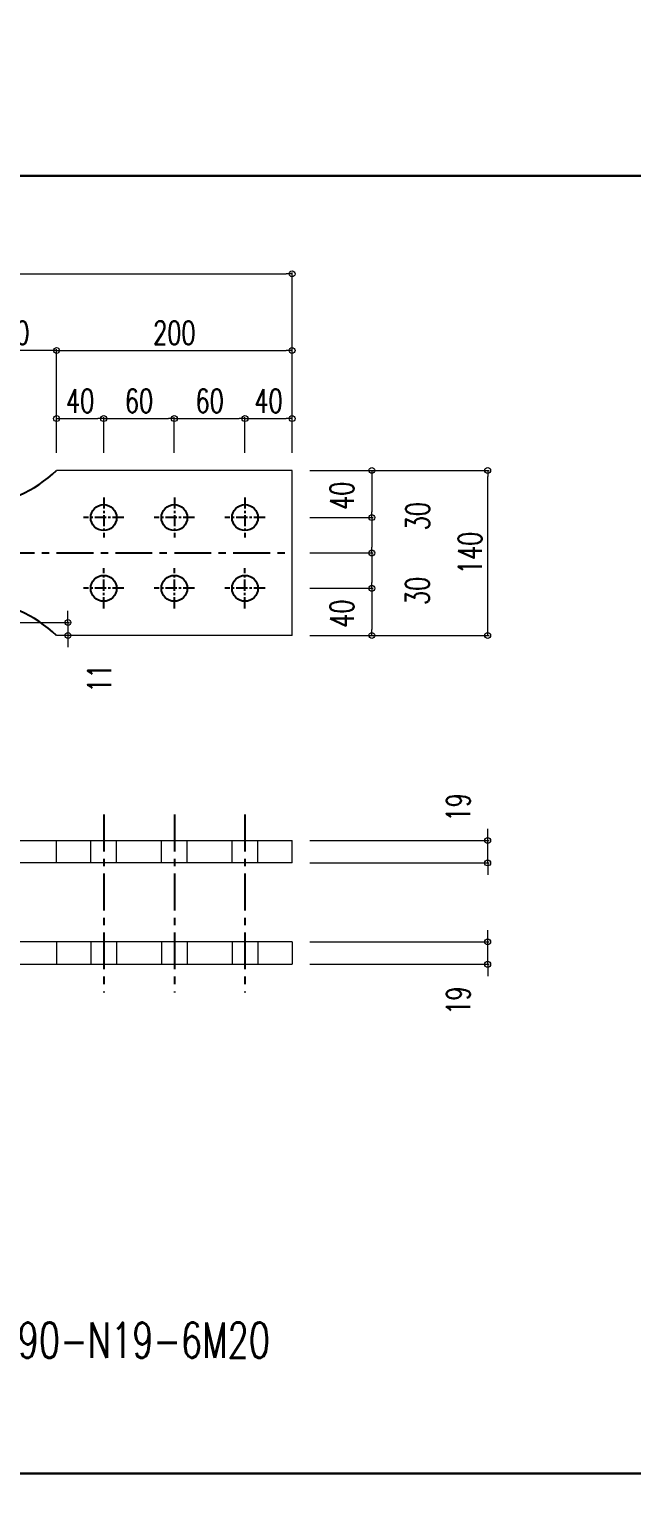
# Model space of a CAD drawing. Header units: millimetres. Extents: x -4568 to 36914, y -114 to 17788.
# Drawn here: x 24613 to 25124, y 9515 to 10770 of the extents above; entities that cross this region are included whole.
import ezdxf

# ---------------------------------------------------------------- set-up
doc = ezdxf.new("R2010")
doc.units = ezdxf.units.MM
doc.header["$LTSCALE"] = 5
for name, pattern in [('ACAD_ISO03W100', [30, 12, -18]), ('CENTER1', [10, 6.25, -1.25, 1.25, -1.25]), ('JIS_08_50', [53, 50, -1.125, 0.75, -1.125])]:
    doc.linetypes.add(name, pattern=pattern)
doc.layers.get('0').update_dxf_attribs({"color": 255})
doc.layers.get('DEFPOINTS').update_dxf_attribs({"color": 255})
for name, color, linetype in [('01', 7, 'Continuous'), ('CENTER', 2, 'JIS_08_50'), ('寸法', 4, 'Continuous'), ('補助線', 7, 'ACAD_ISO03W100'), ('金物', 142, 'Continuous')]:
    doc.layers.add(name, color=color, linetype=linetype)
doc.styles.add('KANJI', font='simplex.shx', dxfattribs={"width": 0.7, "bigfont": 'extfont2.shx'})
doc.styles.add('SUNPOU2', font='simplex.shx', dxfattribs={"width": 0.7, "height": 50, "bigfont": 'extfont2.shx'})
doc.dimstyles.new('一般寸法-小さめ', dxfattribs={"dimscale": 10, "dimtxt": 2, "dimasz": 0.5, "dimexe": 0.125, "dimexo": 1.5, "dimgap": 0.5, "dimtad": 1, "dimtxsty": 'KANJI', "dimblk": 'ORIGIN', "dimcen": 0, "dimclrd": 256, "dimclre": 256, "dimclrt": 256, "dimadec": 0, "dimazin": 0, "dimtfac": 1, "dimtmove": 2, "dimatfit": 2, "dimfxl": 0, "dimtolj": 2, "dimlwd": 5, "dimlwe": 5, "dimarcsym": 0})

# ---------------------------------------------------------------- blocks, each defined once
blk = doc.blocks.new('_Origin')
at = {"color": 0, "linetype": 'ByBlock', "lineweight": -2}
blk.add_line((0, 0), (-1, 0), dxfattribs=at)
blk.add_circle((0, 0), 0.5, dxfattribs=at)
blk = doc.blocks.new('*D275')
at = {"layer": 'DEFPOINTS', "color": 0, "transparency": 16777216}
for p in [(24836.1, 9995.5), (25002.2, 9995.5), (24836.1, 9976.5)]:
    blk.add_point(p, dxfattribs=at)
at = {"layer": '寸法', "lineweight": 5, "transparency": 16777216}
for p, q in [((25002.2, 10000.5), (25002.2, 10005.5)), ((24851.1, 9995.5), (25003.5, 9995.5)), ((25002.2, 9976.5), (25002.2, 9995.5)), ((24851.1, 9976.5), (25003.5, 9976.5)), ((25002.2, 9971.5), (25002.2, 9966.5))]:
    blk.add_line(p, q, dxfattribs=at)
at = {"layer": '寸法', "lineweight": 5, "transparency": 16777216, "xscale": 5, "yscale": 5, "zscale": 5}
for p, rotation in [((25002.2, 9995.5), 270), ((25002.2, 9976.5), 90)]:
    blk.add_blockref('_Origin', p, dxfattribs=dict(at, rotation=rotation))
at = {"layer": '寸法', "transparency": 16777216, "insert": (24977.2, 9945.7), "char_height": 20, "attachment_point": 5, "rotation": 90, "style": 'KANJI'}
blk.add_mtext('\\A2;19', dxfattribs=at)
blk = doc.blocks.new('*D504')
at = {"layer": 'DEFPOINTS', "color": 0, "transparency": 16777216}
for p in [(24836.1, 10081.5), (25002.2, 10081.5), (24836.1, 10062.5)]:
    blk.add_point(p, dxfattribs=at)
at = {"layer": '寸法', "lineweight": 5, "transparency": 16777216}
for p, q in [((25002.2, 10086.5), (25002.2, 10091.5)), ((24851.1, 10081.5), (25003.5, 10081.5)), ((25002.2, 10062.5), (25002.2, 10081.5)), ((24851.1, 10062.5), (25003.5, 10062.5)), ((25002.2, 10057.5), (25002.2, 10052.5))]:
    blk.add_line(p, q, dxfattribs=at)
at = {"layer": '寸法', "lineweight": 5, "transparency": 16777216, "xscale": 5, "yscale": 5, "zscale": 5}
for p, rotation in [((25002.2, 10081.5), 270), ((25002.2, 10062.5), 90)]:
    blk.add_blockref('_Origin', p, dxfattribs=dict(at, rotation=rotation))
at = {"layer": '寸法', "transparency": 16777216, "insert": (24977.2, 10109.7), "char_height": 20, "attachment_point": 5, "rotation": 90, "style": 'KANJI'}
blk.add_mtext('\\A2;19', dxfattribs=at)
blk = doc.blocks.new('*D276')
at = {"layer": 'DEFPOINTS', "color": 0, "transparency": 16777216}
for p in [(24836.1, 10395.5), (25002.2, 10395.5), (24836.1, 10255.5)]:
    blk.add_point(p, dxfattribs=at)
at = {"layer": '寸法', "lineweight": 5, "transparency": 16777216}
for p, q in [((24851.1, 10395.5), (25003.5, 10395.5)), ((25002.2, 10260.5), (25002.2, 10390.5)), ((24851.1, 10255.5), (25003.5, 10255.5))]:
    blk.add_line(p, q, dxfattribs=at)
at = {"layer": '寸法', "lineweight": 5, "transparency": 16777216, "xscale": 5, "yscale": 5, "zscale": 5}
for p, rotation in [((25002.2, 10395.5), 90), ((25002.2, 10255.5), 270)]:
    blk.add_blockref('_Origin', p, dxfattribs=dict(at, rotation=rotation))
at = {"layer": '寸法', "transparency": 16777216, "insert": (24987.2, 10325.5), "char_height": 20, "attachment_point": 5, "rotation": 90, "style": 'KANJI'}
blk.add_mtext('\\A2;140', dxfattribs=at)
blk = doc.blocks.new('*D280')
at = {"layer": 'DEFPOINTS', "color": 0, "transparency": 16777216}
for p in [(24566.1, 10497.3), (24636.1, 10395.5), (24566.1, 10365.5)]:
    blk.add_point(p, dxfattribs=at)
at = {"layer": '寸法', "lineweight": 5, "transparency": 16777216}
for p, q in [((24566.1, 10380.5), (24566.1, 10498.5)), ((24631.1, 10497.3), (24571.1, 10497.3)), ((24636.1, 10410.5), (24636.1, 10498.5))]:
    blk.add_line(p, q, dxfattribs=at)
at = {"layer": '寸法', "lineweight": 5, "transparency": 16777216, "xscale": 5, "yscale": 5, "zscale": 5, "rotation": 180}
blk.add_blockref('_Origin', (24566.1, 10497.3), dxfattribs=at)
at = {"layer": '寸法', "lineweight": 5, "transparency": 16777216, "xscale": 5, "yscale": 5, "zscale": 5}
blk.add_blockref('_Origin', (24636.1, 10497.3), dxfattribs=at)
at = {"layer": '寸法', "transparency": 16777216, "insert": (24601.1, 10512.3), "char_height": 20, "attachment_point": 5, "style": 'KANJI'}
blk.add_mtext('\\A2;70', dxfattribs=at)
blk = doc.blocks.new('*D507')
at = {"layer": 'DEFPOINTS', "color": 0, "transparency": 16777216}
for p in [(24836.1, 10497.3), (24636.1, 10395.5), (24836.1, 10395.5)]:
    blk.add_point(p, dxfattribs=at)
at = {"layer": '寸法', "lineweight": 5, "transparency": 16777216}
for p, q in [((24636.1, 10410.5), (24636.1, 10498.5)), ((24641.1, 10497.3), (24831.1, 10497.3)), ((24836.1, 10410.5), (24836.1, 10498.5))]:
    blk.add_line(p, q, dxfattribs=at)
at = {"layer": '寸法', "lineweight": 5, "transparency": 16777216, "xscale": 5, "yscale": 5, "zscale": 5, "rotation": 180}
blk.add_blockref('_Origin', (24636.1, 10497.3), dxfattribs=at)
at = {"layer": '寸法', "lineweight": 5, "transparency": 16777216, "xscale": 5, "yscale": 5, "zscale": 5}
blk.add_blockref('_Origin', (24836.1, 10497.3), dxfattribs=at)
at = {"layer": '寸法', "transparency": 16777216, "insert": (24736.1, 10512.3), "char_height": 20, "attachment_point": 5, "style": 'KANJI'}
blk.add_mtext('\\A2;200', dxfattribs=at)
blk = doc.blocks.new('*D281')
at = {"layer": 'DEFPOINTS', "color": 0, "transparency": 16777216}
for p in [(24836.1, 10395.5), (24836.1, 10355.5), (24903.8, 10355.5)]:
    blk.add_point(p, dxfattribs=at)
at = {"layer": '寸法', "lineweight": 5, "transparency": 16777216}
for p, q in [((24851.1, 10395.5), (24905, 10395.5)), ((24903.8, 10390.5), (24903.8, 10360.5)), ((24851.1, 10355.5), (24905, 10355.5))]:
    blk.add_line(p, q, dxfattribs=at)
at = {"layer": '寸法', "lineweight": 5, "transparency": 16777216, "xscale": 5, "yscale": 5, "zscale": 5}
for p, rotation in [((24903.8, 10395.5), 90), ((24903.8, 10355.5), 270)]:
    blk.add_blockref('_Origin', p, dxfattribs=dict(at, rotation=rotation))
at = {"layer": '寸法', "transparency": 16777216, "insert": (24878.4, 10374), "char_height": 20, "attachment_point": 5, "rotation": 90, "style": 'KANJI'}
blk.add_mtext('\\A2;40', dxfattribs=at)
blk = doc.blocks.new('*D282')
at = {"layer": 'DEFPOINTS', "color": 0, "transparency": 16777216}
for p in [(24836.1, 10295.5), (24836.1, 10255.5), (24903.8, 10255.5)]:
    blk.add_point(p, dxfattribs=at)
at = {"layer": '寸法', "lineweight": 5, "transparency": 16777216}
for p, q in [((24851.1, 10295.5), (24905, 10295.5)), ((24903.8, 10290.5), (24903.8, 10260.5)), ((24851.1, 10255.5), (24905, 10255.5))]:
    blk.add_line(p, q, dxfattribs=at)
at = {"layer": '寸法', "lineweight": 5, "transparency": 16777216, "xscale": 5, "yscale": 5, "zscale": 5}
for p, rotation in [((24903.8, 10295.5), 90), ((24903.8, 10255.5), 270)]:
    blk.add_blockref('_Origin', p, dxfattribs=dict(at, rotation=rotation))
at = {"layer": '寸法', "transparency": 16777216, "insert": (24878.4, 10274), "char_height": 20, "attachment_point": 5, "rotation": 90, "style": 'KANJI'}
blk.add_mtext('\\A2;40', dxfattribs=at)
blk = doc.blocks.new('*D510')
at = {"layer": 'DEFPOINTS', "color": 0, "transparency": 16777216}
for p in [(24566.1, 10266.5), (24636.1, 10255.5), (24645.7, 10255.5)]:
    blk.add_point(p, dxfattribs=at)
at = {"layer": '寸法', "lineweight": 5, "transparency": 16777216}
for p, q in [((24645.7, 10271.5), (24645.7, 10276.5)), ((24581.1, 10266.5), (24647, 10266.5)), ((24645.7, 10266.5), (24645.7, 10255.5)), ((24651.1, 10255.5), (24647, 10255.5)), ((24645.7, 10250.5), (24645.7, 10245.5))]:
    blk.add_line(p, q, dxfattribs=at)
at = {"layer": '寸法', "lineweight": 5, "transparency": 16777216, "xscale": 5, "yscale": 5, "zscale": 5}
for p, rotation in [((24645.7, 10266.5), 270), ((24645.7, 10255.5), 90)]:
    blk.add_blockref('_Origin', p, dxfattribs=dict(at, rotation=rotation))
at = {"layer": '寸法', "transparency": 16777216, "insert": (24672.5, 10219.1), "char_height": 20, "attachment_point": 5, "rotation": 90, "style": 'KANJI'}
blk.add_mtext('\\A2;11', dxfattribs=at)
blk = doc.blocks.new('*D295')
at = {"layer": 'DEFPOINTS', "color": 0, "transparency": 16777216}
for p in [(24736.1, 10439.5), (24676.1, 10395.5), (24736.1, 10395.5)]:
    blk.add_point(p, dxfattribs=at)
at = {"layer": '寸法', "lineweight": 5, "transparency": 16777216}
for p, q in [((24676.1, 10410.5), (24676.1, 10440.8)), ((24681.1, 10439.5), (24731.1, 10439.5)), ((24736.1, 10410.5), (24736.1, 10440.8))]:
    blk.add_line(p, q, dxfattribs=at)
at = {"layer": '寸法', "lineweight": 5, "transparency": 16777216, "xscale": 5, "yscale": 5, "zscale": 5, "rotation": 180}
blk.add_blockref('_Origin', (24676.1, 10439.5), dxfattribs=at)
at = {"layer": '寸法', "lineweight": 5, "transparency": 16777216, "xscale": 5, "yscale": 5, "zscale": 5}
blk.add_blockref('_Origin', (24736.1, 10439.5), dxfattribs=at)
at = {"layer": '寸法', "transparency": 16777216, "insert": (24706.1, 10454.5), "char_height": 20, "attachment_point": 5, "style": 'KANJI'}
blk.add_mtext('\\A2;60', dxfattribs=at)
blk = doc.blocks.new('*D296')
at = {"layer": 'DEFPOINTS', "color": 0, "transparency": 16777216}
for p in [(24836.1, 10562.3), (24836.1, 10397), (24186.1, 10365.5)]:
    blk.add_point(p, dxfattribs=at)
at = {"layer": '寸法', "lineweight": 5, "transparency": 16777216}
for p, q in [((24186.1, 10380.5), (24186.1, 10563.5)), ((24191.1, 10562.3), (24831.1, 10562.3)), ((24836.1, 10412), (24836.1, 10563.5))]:
    blk.add_line(p, q, dxfattribs=at)
at = {"layer": '寸法', "lineweight": 5, "transparency": 16777216, "xscale": 5, "yscale": 5, "zscale": 5, "rotation": 180}
blk.add_blockref('_Origin', (24186.1, 10562.3), dxfattribs=at)
at = {"layer": '寸法', "lineweight": 5, "transparency": 16777216, "xscale": 5, "yscale": 5, "zscale": 5}
blk.add_blockref('_Origin', (24836.1, 10562.3), dxfattribs=at)
at = {"layer": '寸法', "transparency": 16777216, "insert": (24511.1, 10577.3), "char_height": 20, "attachment_point": 5, "style": 'KANJI'}
blk.add_mtext('\\A2;650', dxfattribs=at)
blk = doc.blocks.new('*D299')
at = {"layer": 'DEFPOINTS', "color": 0, "transparency": 16777216}
for p in [(24676.1, 10439.5), (24636.1, 10395.5), (24676.1, 10395.5)]:
    blk.add_point(p, dxfattribs=at)
at = {"layer": '寸法', "lineweight": 5, "transparency": 16777216}
for p, q in [((24636.1, 10410.5), (24636.1, 10440.8)), ((24641.1, 10439.5), (24671.1, 10439.5)), ((24676.1, 10410.5), (24676.1, 10440.8))]:
    blk.add_line(p, q, dxfattribs=at)
at = {"layer": '寸法', "lineweight": 5, "transparency": 16777216, "xscale": 5, "yscale": 5, "zscale": 5, "rotation": 180}
blk.add_blockref('_Origin', (24636.1, 10439.5), dxfattribs=at)
at = {"layer": '寸法', "lineweight": 5, "transparency": 16777216, "xscale": 5, "yscale": 5, "zscale": 5}
blk.add_blockref('_Origin', (24676.1, 10439.5), dxfattribs=at)
at = {"layer": '寸法', "transparency": 16777216, "insert": (24656.1, 10454.5), "char_height": 20, "attachment_point": 5, "style": 'KANJI'}
blk.add_mtext('\\A2;40', dxfattribs=at)
blk = doc.blocks.new('*D300')
at = {"layer": 'DEFPOINTS', "color": 0, "transparency": 16777216}
for p in [(24796.1, 10439.5), (24736.1, 10395.5), (24796.1, 10395.5)]:
    blk.add_point(p, dxfattribs=at)
at = {"layer": '寸法', "lineweight": 5, "transparency": 16777216}
for p, q in [((24736.1, 10410.5), (24736.1, 10440.8)), ((24741.1, 10439.5), (24791.1, 10439.5)), ((24796.1, 10410.5), (24796.1, 10440.8))]:
    blk.add_line(p, q, dxfattribs=at)
at = {"layer": '寸法', "lineweight": 5, "transparency": 16777216, "xscale": 5, "yscale": 5, "zscale": 5, "rotation": 180}
blk.add_blockref('_Origin', (24736.1, 10439.5), dxfattribs=at)
at = {"layer": '寸法', "lineweight": 5, "transparency": 16777216, "xscale": 5, "yscale": 5, "zscale": 5}
blk.add_blockref('_Origin', (24796.1, 10439.5), dxfattribs=at)
at = {"layer": '寸法', "transparency": 16777216, "insert": (24766.1, 10454.5), "char_height": 20, "attachment_point": 5, "style": 'KANJI'}
blk.add_mtext('\\A2;60', dxfattribs=at)
blk = doc.blocks.new('*D301')
at = {"layer": 'DEFPOINTS', "color": 0, "transparency": 16777216}
for p in [(24836.1, 10439.5), (24796.1, 10395.5), (24836.1, 10395.5)]:
    blk.add_point(p, dxfattribs=at)
at = {"layer": '寸法', "lineweight": 5, "transparency": 16777216}
for p, q in [((24796.1, 10410.5), (24796.1, 10440.8)), ((24801.1, 10439.5), (24831.1, 10439.5)), ((24836.1, 10410.5), (24836.1, 10440.8))]:
    blk.add_line(p, q, dxfattribs=at)
at = {"layer": '寸法', "lineweight": 5, "transparency": 16777216, "xscale": 5, "yscale": 5, "zscale": 5, "rotation": 180}
blk.add_blockref('_Origin', (24796.1, 10439.5), dxfattribs=at)
at = {"layer": '寸法', "lineweight": 5, "transparency": 16777216, "xscale": 5, "yscale": 5, "zscale": 5}
blk.add_blockref('_Origin', (24836.1, 10439.5), dxfattribs=at)
at = {"layer": '寸法', "transparency": 16777216, "insert": (24816.1, 10454.5), "char_height": 20, "attachment_point": 5, "style": 'KANJI'}
blk.add_mtext('\\A2;40', dxfattribs=at)
blk = doc.blocks.new('*D302')
at = {"layer": 'DEFPOINTS', "color": 0, "transparency": 16777216}
for p in [(24836.1, 10355.5), (24836.1, 10325.5), (24903.8, 10325.5)]:
    blk.add_point(p, dxfattribs=at)
at = {"layer": '寸法', "lineweight": 5, "transparency": 16777216}
for p, q in [((24851.1, 10355.5), (24905, 10355.5)), ((24903.8, 10350.5), (24903.8, 10330.5)), ((24851.1, 10325.5), (24905, 10325.5))]:
    blk.add_line(p, q, dxfattribs=at)
at = {"layer": '寸法', "lineweight": 5, "transparency": 16777216, "xscale": 5, "yscale": 5, "zscale": 5}
for p, rotation in [((24903.8, 10355.5), 90), ((24903.8, 10325.5), 270)]:
    blk.add_blockref('_Origin', p, dxfattribs=dict(at, rotation=rotation))
at = {"layer": '寸法', "transparency": 16777216, "insert": (24942.8, 10356.7), "char_height": 20, "attachment_point": 5, "rotation": 90, "style": 'KANJI'}
blk.add_mtext('\\A2;30', dxfattribs=at)
blk = doc.blocks.new('*D303')
at = {"layer": 'DEFPOINTS', "color": 0, "transparency": 16777216}
for p in [(24836.1, 10325.5), (24836.1, 10295.5), (24903.8, 10295.5)]:
    blk.add_point(p, dxfattribs=at)
at = {"layer": '寸法', "lineweight": 5, "transparency": 16777216}
for p, q in [((24851.1, 10325.5), (24905, 10325.5)), ((24903.8, 10320.5), (24903.8, 10300.5)), ((24851.1, 10295.5), (24905, 10295.5))]:
    blk.add_line(p, q, dxfattribs=at)
at = {"layer": '寸法', "lineweight": 5, "transparency": 16777216, "xscale": 5, "yscale": 5, "zscale": 5}
for p, rotation in [((24903.8, 10325.5), 90), ((24903.8, 10295.5), 270)]:
    blk.add_blockref('_Origin', p, dxfattribs=dict(at, rotation=rotation))
at = {"layer": '寸法', "transparency": 16777216, "insert": (24942.5, 10293.3), "char_height": 20, "attachment_point": 5, "rotation": 90, "style": 'KANJI'}
blk.add_mtext('\\A2;30', dxfattribs=at)

msp = doc.modelspace()

# ---------------------------------------------------------------- linework, layer by layer
at = {"layer": '01', "ltscale": 2}
for points in [[(23851.831, 10794.886), (26651.831, 10794.886), (26651.831, 10645.542), (23851.831, 10645.542)], [(23851.831, 10645.542), (25251.831, 10645.542), (25251.831, 9544.424), (23851.831, 9544.424)], [(23851.831, 9544.424), (26651.831, 9544.424), (26651.831, 9395.081), (23851.831, 9395.081)]]:
    msp.add_lwpolyline(points, close=True, dxfattribs=at)
at = {"layer": 'CENTER', "color": 7, "linetype": 'CENTER1'}
for p, q in [((24186.106, 10325.499), (24836.106, 10325.499)), ((24676.106, 10103.542), (24676.106, 9952.542)), ((24736.106, 10103.542), (24736.106, 9952.542)), ((24796.106, 10103.542), (24796.106, 9952.542))]:
    msp.add_line(p, q, dxfattribs=at)
at = {"layer": '寸法', "linetype": 'CENTER1', "ltscale": 0.3}
for p, q in [((24676.106, 10372.499), (24676.106, 10338.499)), ((24736.106, 10372.499), (24736.106, 10338.499)), ((24796.106, 10372.499), (24796.106, 10338.499)), ((24693.106, 10355.499), (24659.106, 10355.499)), ((24753.106, 10355.499), (24719.106, 10355.499)), ((24813.106, 10355.499), (24779.106, 10355.499)), ((24676.106, 10278.499), (24676.106, 10312.499)), ((24736.106, 10278.499), (24736.106, 10312.499)), ((24796.106, 10278.499), (24796.106, 10312.499)), ((24693.106, 10295.499), (24659.106, 10295.499)), ((24753.106, 10295.499), (24719.106, 10295.499)), ((24813.106, 10295.499), (24779.106, 10295.499))]:
    msp.add_line(p, q, dxfattribs=at)
at = {"layer": '補助線', "lineweight": 18}
for p, q in [((24665.106, 10062.542), (24665.106, 10081.542)), ((24687.106, 10062.542), (24687.106, 10081.542)), ((24725.106, 10062.542), (24725.106, 10081.542)), ((24747.106, 10062.542), (24747.106, 10081.542)), ((24785.106, 10062.542), (24785.106, 10081.542)), ((24807.106, 10062.542), (24807.106, 10081.542)), ((24665.106, 9995.542), (24665.106, 9976.542)), ((24687.106, 9995.542), (24687.106, 9976.542)), ((24725.106, 9995.542), (24725.106, 9976.542)), ((24747.106, 9995.542), (24747.106, 9976.542)), ((24785.106, 9995.542), (24785.106, 9976.542)), ((24807.106, 9995.542), (24807.106, 9976.542))]:
    msp.add_line(p, q, dxfattribs=at)
at = {"layer": '金物', "lineweight": 18}
for p, q in [((24836.106, 10395.499), (24636.106, 10395.499)), ((24836.106, 10255.499), (24836.106, 10395.499)), ((24836.106, 10255.499), (24636.106, 10255.499)), ((24186.106, 10081.542), (24836.106, 10081.542)), ((24636.106, 10062.542), (24636.106, 10081.542)), ((24836.106, 10062.542), (24836.106, 10081.542)), ((24836.106, 10062.542), (24186.106, 10062.542)), ((24836.106, 9995.542), (24186.106, 9995.542)), ((24636.106, 9995.542), (24636.106, 9976.542)), ((24836.106, 9995.542), (24836.106, 9976.542)), ((24186.106, 9976.542), (24836.106, 9976.542))]:
    msp.add_line(p, q, dxfattribs=at)
at = {"layer": '金物', "ltscale": 2.5}
for centre in [(24676.106, 10355.499), (24736.106, 10355.499), (24796.106, 10355.499), (24676.106, 10295.499), (24736.106, 10295.499), (24796.106, 10295.499)]:
    msp.add_circle(centre, 11, dxfattribs=at)
at = {"layer": '金物', "ltscale": 2}
for centre, start, end in [((24560.316, 10475.223), 274.060941, 313.550946), ((24560.316, 10175.775), 46.449054, 85.939059)]:
    msp.add_arc(centre, 110, start, end, dxfattribs=at)

# ---------------------------------------------------------------- texts
at = {"layer": '寸法', "ltscale": 2, "insert": (24551.831, 9657.525), "char_height": 30, "width": 1400, "attachment_point": 5, "style": 'SUNPOU2'}
msp.add_mtext('C400-N19-6M20  C490-N19-6M20', dxfattribs=at)

# ---------------------------------------------------------------- dimensions: what is measured, and where the dimension line sits
at = {"layer": '寸法'}
for base, p1, p2, picture, middle in [((24836.106, 10562.294), (24186.106, 10365.499), (24836.106, 10396.999), '*D296', (24511.106, 10577.294)), ((24566.106, 10497.294), (24636.106, 10395.499), (24566.106, 10365.499), '*D280', (24601.106, 10512.294)), ((24836.106, 10497.294), (24636.106, 10395.499), (24836.106, 10395.499), '*D507', (24736.106, 10512.294)), ((24676.106, 10439.521), (24636.106, 10395.499), (24676.106, 10395.499), '*D299', (24656.106, 10454.521)), ((24736.106, 10439.521), (24676.106, 10395.499), (24736.106, 10395.499), '*D295', (24706.106, 10454.521)), ((24796.106, 10439.521), (24736.106, 10395.499), (24796.106, 10395.499), '*D300', (24766.106, 10454.521)), ((24836.106, 10439.521), (24796.106, 10395.499), (24836.106, 10395.499), '*D301', (24816.106, 10454.521))]:
    dim = msp.add_linear_dim(base=base, p1=p1, p2=p2, dimstyle='一般寸法-小さめ', dxfattribs=at)
    dim.commit()
    dim.dimension.update_dxf_attribs({"geometry": picture, "text_midpoint": middle})
dim = msp.add_linear_dim(base=(25002.226, 10395.499), p1=(24836.106, 10255.499), p2=(24836.106, 10395.499), angle=270, dimstyle='一般寸法-小さめ', dxfattribs=at)
dim.commit()
dim.dimension.update_dxf_attribs({"geometry": '*D276', "text_midpoint": (24987.226, 10325.499)})
for base, p1, p2, angle, picture, middle in [((24903.76, 10355.499), (24836.106, 10395.499), (24836.106, 10355.499), 90, '*D281', (24878.354, 10373.999)), ((24903.76, 10325.499), (24836.106, 10355.499), (24836.106, 10325.499), 90, '*D302', (24942.832, 10356.703)), ((24903.76, 10295.499), (24836.106, 10325.499), (24836.106, 10295.499), 90, '*D303', (24942.499, 10293.296)), ((24903.76, 10255.499), (24836.106, 10295.499), (24836.106, 10255.499), 90, '*D282', (24878.354, 10273.999)), ((24645.732, 10255.499), (24566.106, 10266.499), (24636.106, 10255.499), 90, '*D510', (24672.473, 10219.069)), ((25002.226, 10081.542), (24836.106, 10062.542), (24836.106, 10081.542), 270, '*D504', (24977.226, 10109.673)), ((25002.226, 9995.542), (24836.106, 9976.542), (24836.106, 9995.542), 270, '*D275', (24977.226, 9945.664))]:
    dim = msp.add_linear_dim(base=base, p1=p1, p2=p2, angle=angle, dimstyle='一般寸法-小さめ', dxfattribs=at)
    dim.commit()
    dim.dimension.update_dxf_attribs({"geometry": picture, "text_midpoint": middle, "dimtype": 160})

doc.saveas('drawing.dxf')
